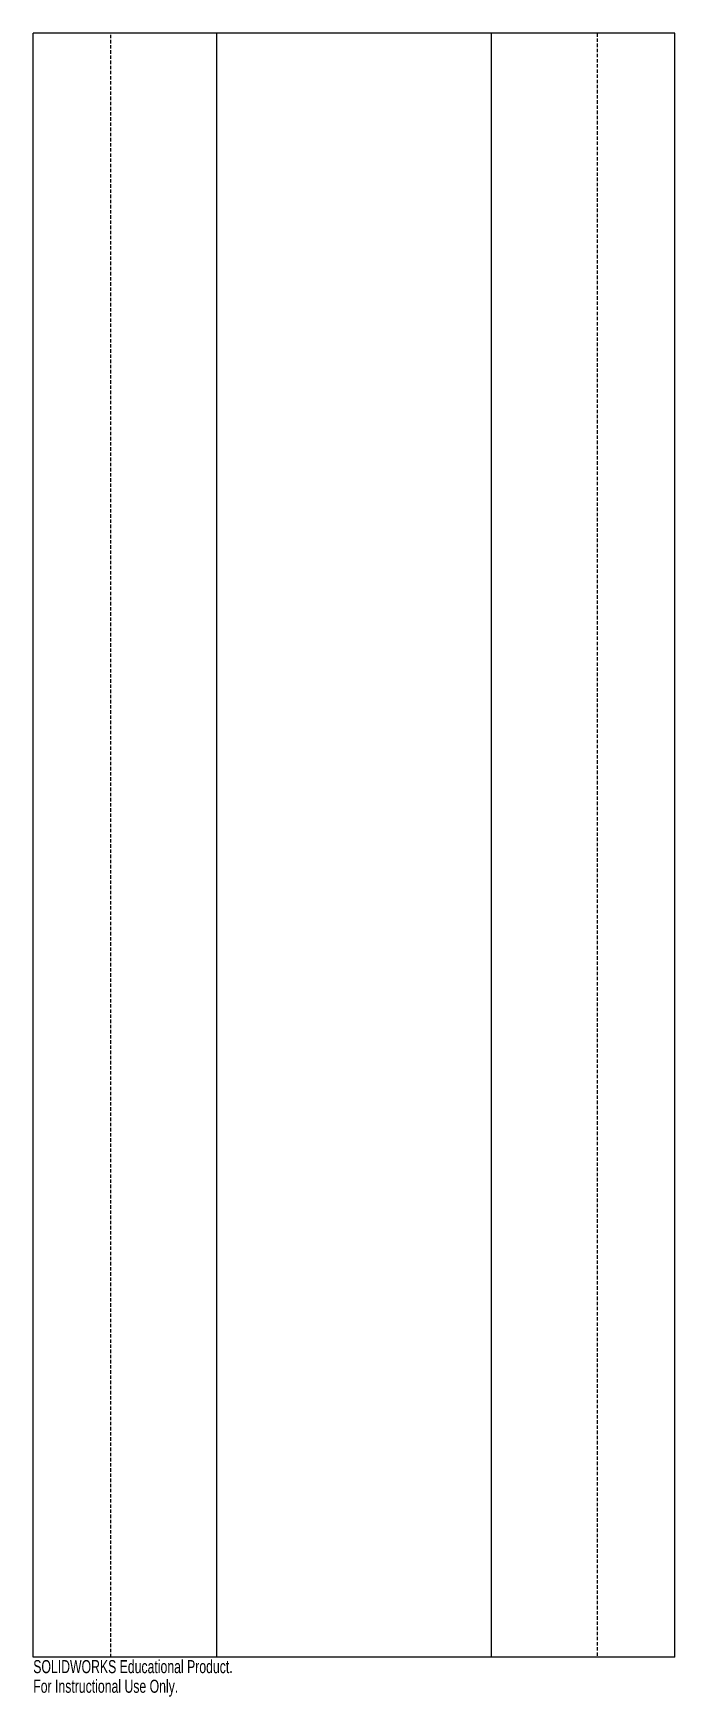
# Model space of a CAD drawing. Header units: millimetres. Extents: x -119 to 119, y -315 to 300.
import ezdxf

# ---------------------------------------------------------------- set-up
doc = ezdxf.new("R2010")
doc.units = ezdxf.units.MM
doc.linetypes.add('HIDDEN', pattern=[1.905, 1.27, -0.635])
doc.styles.add('SLDTEXTSTYLE0', font='TXT', dxfattribs={"width": 0.7})

msp = doc.modelspace()

# ---------------------------------------------------------------- linework, layer by layer
at = {"color": 7, "linetype": 'Continuous', "lineweight": 25}
for p, q in [((-118.51, -300), (-118.51, 300)), ((118.51, 300), (-118.51, 300)), ((118.51, -300), (118.51, 300)), ((118.51, -300), (-118.51, -300))]:
    msp.add_line(p, q, dxfattribs=at)
at = {"color": 7, "linetype": 'HIDDEN'}
for p, q in [((-89.88, -300), (-89.88, 300)), ((89.88, 300), (89.88, -300))]:
    msp.add_line(p, q, dxfattribs=at)
at = {"color": 7, "linetype": 'Continuous'}
for p, q in [((-50.63, -300), (-50.63, 300)), ((50.63, 300), (50.63, -300))]:
    msp.add_line(p, q, dxfattribs=at)

# ---------------------------------------------------------------- texts
at = {"color": 7, "linetype": 'Continuous', "char_height": 4.8336, "attachment_point": 1, "style": 'SLDTEXTSTYLE0'}
for s, insert in [('SOLIDWORKS Educational Product.', (-118.51, -301.02)), ('For Instructional Use Only.', (-118.51, -308.27))]:
    msp.add_mtext(s, dxfattribs=dict(at, insert=insert))

doc.saveas('drawing.dxf')
